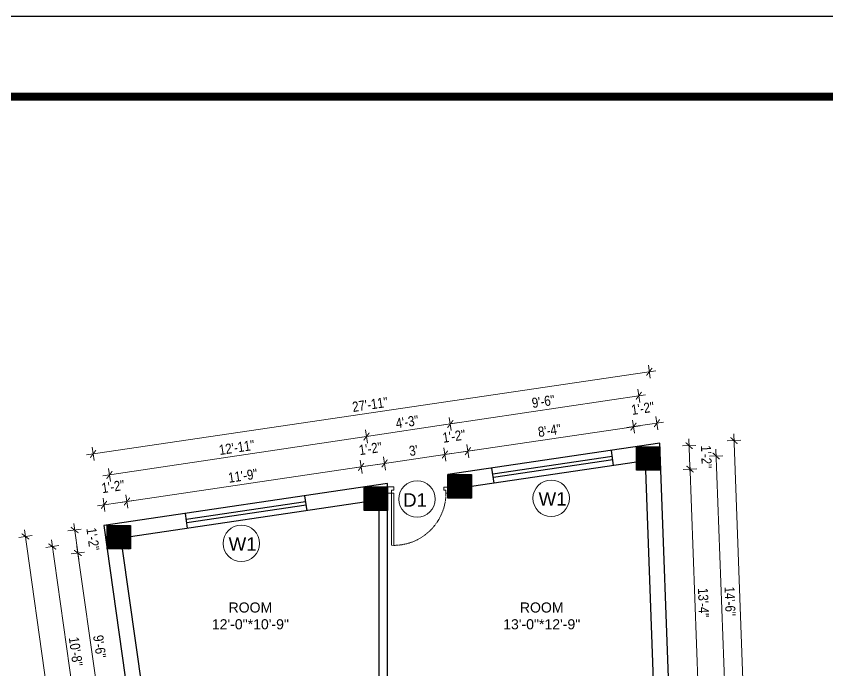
# Model space of a CAD drawing. Header units: inches. Extents: x -5000150 to -4996975, y -3262045 to -3259800.
# Drawn here: x -4999451.9 to -4998967.9, y -3260190.3 to -3259799.8 of the extents above; entities that cross this region are included whole.
import ezdxf

# ---------------------------------------------------------------- set-up
doc = ezdxf.new("R2010")
doc.units = ezdxf.units.IN
doc.header["$LTSCALE"] = 2
doc.header["$MEASUREMENT"] = 0
doc.header["$PDMODE"] = 34
doc.linetypes.add('HIDDEN', pattern=[0.375, 0.25, -0.125])
doc.layers.get('0').update_dxf_attribs({"linetype": 'CONTINUOUS'})
doc.layers.get('DEFPOINTS').update_dxf_attribs({"color": 141, "linetype": 'CONTINUOUS'})
doc.layers.add('A-Hatch', color=7, linetype='CONTINUOUS')
for name, color, linetype, lineweight in [('Annotate-Lite.w', 177, 'CONTINUOUS', 9), ('DIM 1-100', 4, 'CONTINUOUS', 13), ('Door-Window.w', 4, 'CONTINUOUS', 15), ('TEXT', 181, 'CONTINUOUS', 25)]:
    doc.layers.add(name, color=color, linetype=linetype, lineweight=lineweight)
doc.styles.add('arial.', font='arial.ttf')
doc.styles.add('gaurav', font='arial.ttf')
doc.styles.get("Standard").update_dxf_attribs({"font": 'ARIALN.TTF'})
doc.dimstyles.new('1 by 96', dxfattribs={"dimtxt": 6, "dimasz": 4, "dimexe": 4, "dimexo": 4, "dimgap": 2, "dimtad": 1, "dimdec": 0, "dimzin": 0, "dimdsep": 46, "dimlunit": 4, "dimtxsty": 'Standard', "dimblk": 'ARCHTICK', "dimcen": 0, "dimdle": 4, "dimadec": 0, "dimazin": 0, "dimtfac": 1, "dimtdec": 0, "dimtix": 1, "dimtofl": 0, "dimtmove": 1, "dimatfit": 3, "dimldrblk": 'ARCHTICK', "dimfxl": 4, "dimfxlon": 1, "dimtolj": 1, "dimtzin": 0, "dimlwd": -1, "dimlwe": -1, "dimarcsym": 0})

# ---------------------------------------------------------------- blocks, each defined once
blk = doc.blocks.new('3-0')
at = {"ltscale": 3}
for p, q in [((11063.05, 10097.68), (11065.97, 10099.9)), ((11065.97, 10099.9), (11066.71, 10098.92)), ((11063.05, 10097.68), (11064.53, 10095.73)), ((11065.99, 10096.84), (11064.53, 10095.73)), ((11065.25, 10097.81), (11066.71, 10098.92)), ((11065.99, 10096.84), (11065.25, 10097.81)), ((11085.5, 10074.13), (11110.32, 10092.96)), ((11086.24, 10073.15), (11111.05, 10091.97)), ((11111.05, 10091.97), (11110.32, 10092.96)), ((11084.04, 10073.02), (11082.57, 10071.91)), ((11082.57, 10071.91), (11084.79, 10068.98)), ((11084.04, 10073.02), (11084.78, 10072.04)), ((11084.78, 10072.04), (11086.24, 10073.15)), ((11084.79, 10068.98), (11087.72, 10071.2)), ((11086.24, 10073.15), (11085.5, 10074.13)), ((11087.72, 10071.2), (11086.24, 10073.15))]:
    blk.add_line(p, q, dxfattribs=at)
at = {"layer": 'Door-Window.w', "color": 9, "linetype": 'HIDDEN', "lineweight": 18}
blk.add_arc((11085.5, 10074.13), 31.16, 37.1906, 127.1465, dxfattribs=at)
blk = doc.blocks.new('_ArchTick')
at = {"color": 0, "linetype": 'ByBlock', "const_width": 0.15}
blk.add_lwpolyline([(-0.5, -0.5), (0.5, 0.5)], dxfattribs=at)
blk = doc.blocks.new('*D1656')
at = {"layer": 'DEFPOINTS', "color": 0, "ltscale": 0.5, "transparency": 16777216}
for p in [(-4999397.75, -3260117.56), (-4999415.15, -3260120.01), (-4999379.9, -3260230.3)]:
    blk.add_point(p, dxfattribs=at)
at = {"layer": 'DIM 1-100', "color": 0, "ltscale": 0.5, "transparency": 16777216}
for p, q in [((-4999398.67, -3260236.99), (-4999415.71, -3260116.05)), ((-4999411.19, -3260119.45), (-4999419.11, -3260120.57)), ((-4999395.27, -3260232.47), (-4999403.19, -3260233.59))]:
    blk.add_line(p, q, dxfattribs=at)
at = {"layer": 'DIM 1-100', "color": 0, "ltscale": 0.5, "transparency": 16777216, "xscale": 4, "yscale": 4, "zscale": 4}
for p, rotation in [((-4999415.15, -3260120.01), 98.01894551890366), ((-4999399.23, -3260233.03), 278.0189455189036)]:
    blk.add_blockref('_ArchTick', p, dxfattribs=dict(at, rotation=rotation))
at = {"layer": 'DIM 1-100', "color": 0, "ltscale": 0.5, "transparency": 16777216, "insert": (-4999402.18, -3260175.81), "char_height": 6, "attachment_point": 5, "rotation": 278.0189}
blk.add_mtext('\\A1;9\'-6"', dxfattribs=at)
blk = doc.blocks.new('*D1657')
at = {"layer": 'DEFPOINTS', "color": 0, "ltscale": 0.5, "transparency": 16777216}
for p in [(-4999417.09, -3260106.28), (-4999397.75, -3260103.56), (-4999397.75, -3260117.56)]:
    blk.add_point(p, dxfattribs=at)
at = {"layer": 'DIM 1-100', "color": 0, "ltscale": 0.5, "transparency": 16777216}
for p, q in [((-4999414.59, -3260123.97), (-4999417.64, -3260102.32)), ((-4999413.13, -3260105.73), (-4999421.05, -3260106.84)), ((-4999411.19, -3260119.45), (-4999419.11, -3260120.57))]:
    blk.add_line(p, q, dxfattribs=at)
at = {"layer": 'DIM 1-100', "color": 0, "ltscale": 0.5, "transparency": 16777216, "xscale": 4, "yscale": 4, "zscale": 4}
for p, rotation in [((-4999417.09, -3260106.28), 98.01894551890366), ((-4999415.15, -3260120.01), 278.0189455189036)]:
    blk.add_blockref('_ArchTick', p, dxfattribs=dict(at, rotation=rotation))
at = {"layer": 'DIM 1-100', "color": 0, "ltscale": 0.5, "transparency": 16777216, "insert": (-4999406.19, -3260111.75), "char_height": 6, "attachment_point": 5, "rotation": 278.0189}
blk.add_mtext('\\A1;1\'-2"', dxfattribs=at)
blk = doc.blocks.new('*D1666')
at = {"layer": 'DEFPOINTS', "color": 0, "ltscale": 0.5, "transparency": 16777216}
for p in [(-4999390.75, -3260110.56), (-4999430.38, -3260116.14), (-4999372.9, -3260237.3)]:
    blk.add_point(p, dxfattribs=at)
at = {"layer": 'DIM 1-100', "color": 0, "ltscale": 0.5, "transparency": 16777216}
for p, q in [((-4999411.97, -3260246.85), (-4999430.94, -3260112.18)), ((-4999426.42, -3260115.59), (-4999434.34, -3260116.7)), ((-4999408.57, -3260242.33), (-4999416.49, -3260243.44))]:
    blk.add_line(p, q, dxfattribs=at)
at = {"layer": 'DIM 1-100', "color": 0, "ltscale": 0.5, "transparency": 16777216, "xscale": 4, "yscale": 4, "zscale": 4}
for p, rotation in [((-4999430.38, -3260116.14), 98.01894551879843), ((-4999412.53, -3260242.89), 278.0189455187984)]:
    blk.add_blockref('_ArchTick', p, dxfattribs=dict(at, rotation=rotation))
at = {"layer": 'DIM 1-100', "color": 0, "ltscale": 0.5, "transparency": 16777216, "insert": (-4999416.44, -3260178.81), "char_height": 6, "attachment_point": 5, "rotation": 278.0189}
blk.add_mtext('\\A1;10\'-8"', dxfattribs=at)
blk = doc.blocks.new('*D1667')
at = {"layer": 'DEFPOINTS', "color": 0, "ltscale": 0.5, "transparency": 16777216}
for p in [(-4999399.73, -3260103.56), (-4999359.68, -3260387.8), (-4999406.35, -3260394.38)]:
    blk.add_point(p, dxfattribs=at)
at = {"layer": 'DIM 1-100', "color": 0, "ltscale": 0.5, "transparency": 16777216}
for p, q in [((-4999446.96, -3260106.17), (-4999405.8, -3260398.34)), ((-4999442.44, -3260109.58), (-4999450.36, -3260110.69)), ((-4999402.39, -3260393.82), (-4999410.32, -3260394.94))]:
    blk.add_line(p, q, dxfattribs=at)
at = {"layer": 'DIM 1-100', "color": 0, "ltscale": 0.5, "transparency": 16777216, "xscale": 4, "yscale": 4, "zscale": 4}
for p, rotation in [((-4999446.4, -3260110.14), 98.01894551889016), ((-4999406.35, -3260394.38), 278.0189455188902)]:
    blk.add_blockref('_ArchTick', p, dxfattribs=dict(at, rotation=rotation))
at = {"layer": 'DIM 1-100', "color": 0, "ltscale": 0.5, "transparency": 16777216, "insert": (-4999421.36, -3260251.55), "char_height": 6, "attachment_point": 5, "rotation": 278.0189}
blk.add_mtext('\\A1;23\'-11"', dxfattribs=at)
blk = doc.blocks.new('*D1651')
at = {"layer": 'DEFPOINTS', "color": 0, "ltscale": 0.5, "transparency": 16777216}
for p in [(-4999068.01, -3260070.62), (-4999050.04, -3260069.96), (-4999061.52, -3260230.3)]:
    blk.add_point(p, dxfattribs=at)
at = {"layer": 'DIM 1-100', "color": 0, "ltscale": 0.5, "transparency": 16777216}
for p, q in [((-4999044, -3260233.66), (-4999050.19, -3260065.96)), ((-4999054.04, -3260070.11), (-4999046.05, -3260069.81)), ((-4999048.15, -3260229.81), (-4999040.15, -3260229.51))]:
    blk.add_line(p, q, dxfattribs=at)
at = {"layer": 'DIM 1-100', "color": 0, "ltscale": 0.5, "transparency": 16777216, "xscale": 4, "yscale": 4, "zscale": 4}
for p, rotation in [((-4999050.04, -3260069.96), 92.11435361990641), ((-4999044.15, -3260229.66), 272.1143536199064)]:
    blk.add_blockref('_ArchTick', p, dxfattribs=dict(at, rotation=rotation))
at = {"layer": 'DIM 1-100', "color": 0, "ltscale": 0.5, "transparency": 16777216, "insert": (-4999042.04, -3260149.62), "char_height": 6, "attachment_point": 5, "rotation": 272.1144}
blk.add_mtext('\\A1;13\'-4"', dxfattribs=at)
blk = doc.blocks.new('*D1652')
at = {"layer": 'DEFPOINTS', "color": 0, "ltscale": 0.5, "transparency": 16777216}
for p in [(-4999068.01, -3260056.62), (-4999050.56, -3260055.98), (-4999068.01, -3260070.62)]:
    blk.add_point(p, dxfattribs=at)
at = {"layer": 'DIM 1-100', "color": 0, "ltscale": 0.5, "transparency": 16777216}
for p, q in [((-4999049.9, -3260073.96), (-4999050.71, -3260051.98)), ((-4999054.56, -3260056.13), (-4999046.56, -3260055.83)), ((-4999054.04, -3260070.11), (-4999046.05, -3260069.81))]:
    blk.add_line(p, q, dxfattribs=at)
at = {"layer": 'DIM 1-100', "color": 0, "ltscale": 0.5, "transparency": 16777216, "xscale": 4, "yscale": 4, "zscale": 4}
for p, rotation in [((-4999050.56, -3260055.98), 92.11435361990641), ((-4999050.04, -3260069.96), 272.1143536199064)]:
    blk.add_blockref('_ArchTick', p, dxfattribs=dict(at, rotation=rotation))
at = {"layer": 'DIM 1-100', "color": 0, "ltscale": 0.5, "transparency": 16777216, "insert": (-4999040.29, -3260062.6), "char_height": 6, "attachment_point": 5, "rotation": 272.1144}
blk.add_mtext('\\A1;1\'-2"', dxfattribs=at)
blk = doc.blocks.new('*D1654')
at = {"layer": 'DEFPOINTS', "color": 0, "ltscale": 0.5, "transparency": 16777216}
for p in [(-4999075.01, -3260063.62), (-4999034.46, -3260062.13), (-4999068.52, -3260237.3)]:
    blk.add_point(p, dxfattribs=at)
at = {"layer": 'DIM 1-100', "color": 0, "ltscale": 0.5, "transparency": 16777216}
for p, q in [((-4999027.9, -3260239.81), (-4999034.61, -3260058.13)), ((-4999038.46, -3260062.27), (-4999030.46, -3260061.98)), ((-4999032.05, -3260235.96), (-4999024.05, -3260235.66))]:
    blk.add_line(p, q, dxfattribs=at)
at = {"layer": 'DIM 1-100', "color": 0, "ltscale": 0.5, "transparency": 16777216, "xscale": 4, "yscale": 4, "zscale": 4}
for p, rotation in [((-4999034.46, -3260062.13), 92.11435361969787), ((-4999028.05, -3260235.81), 272.1143536196979)]:
    blk.add_blockref('_ArchTick', p, dxfattribs=dict(at, rotation=rotation))
at = {"layer": 'DIM 1-100', "color": 0, "ltscale": 0.5, "transparency": 16777216, "insert": (-4999026.2, -3260148.78), "char_height": 6, "attachment_point": 5, "rotation": 272.1144}
blk.add_mtext('\\A1;14\'-6"', dxfattribs=at)
blk = doc.blocks.new('*D1639')
at = {"layer": 'DEFPOINTS', "color": 0, "ltscale": 0.5, "transparency": 16777216}
for p in [(-4999068.01, -3260054.55), (-4999023.83, -3260052.92), (-4999055.7, -3260387.8)]:
    blk.add_point(p, dxfattribs=at)
at = {"layer": 'DIM 1-100', "color": 0, "ltscale": 0.5, "transparency": 16777216}
for p, q in [((-4999011.38, -3260390.17), (-4999023.98, -3260048.93)), ((-4999027.83, -3260053.07), (-4999019.83, -3260052.78)), ((-4999015.53, -3260386.32), (-4999007.53, -3260386.03))]:
    blk.add_line(p, q, dxfattribs=at)
at = {"layer": 'DIM 1-100', "color": 0, "ltscale": 0.5, "transparency": 16777216, "xscale": 4, "yscale": 4, "zscale": 4}
for p, rotation in [((-4999023.83, -3260052.92), 92.11435361988767), ((-4999011.53, -3260386.17), 272.1143536198877)]:
    blk.add_blockref('_ArchTick', p, dxfattribs=dict(at, rotation=rotation))
at = {"layer": 'DIM 1-100', "color": 0, "ltscale": 0.5, "transparency": 16777216, "insert": (-4999012.62, -3260219.36), "char_height": 6, "attachment_point": 5, "rotation": 272.1144}
blk.add_mtext('\\A1;27\'-9"', dxfattribs=at)
blk = doc.blocks.new('*D1640')
at = {"layer": 'DEFPOINTS', "color": 0, "ltscale": 0.5, "transparency": 16777216}
for p in [(-4999246.22, -3260068.65), (-4999244.45, -3260080.62), (-4999383.75, -3260103.56)]:
    blk.add_point(p, dxfattribs=at)
at = {"layer": 'DIM 1-100', "color": 0, "ltscale": 0.5, "transparency": 16777216}
for p, q in [((-4999389.82, -3260089.86), (-4999242.26, -3260068.06)), ((-4999245.63, -3260072.6), (-4999246.8, -3260064.69)), ((-4999385.28, -3260093.24), (-4999386.45, -3260085.32))]:
    blk.add_line(p, q, dxfattribs=at)
at = {"layer": 'DIM 1-100', "color": 0, "ltscale": 0.5, "transparency": 16777216, "xscale": 4, "yscale": 4, "zscale": 4}
for p, rotation in [((-4999246.22, -3260068.65), 8.403880657175277), ((-4999385.86, -3260089.28), 188.4038806571753)]:
    blk.add_blockref('_ArchTick', p, dxfattribs=dict(at, rotation=rotation))
at = {"layer": 'DIM 1-100', "color": 0, "ltscale": 0.5, "transparency": 16777216, "insert": (-4999316.78, -3260073.95), "char_height": 6, "attachment_point": 5, "rotation": 8.4039}
blk.add_mtext('\\A1;11\'-9"', dxfattribs=at)
blk = doc.blocks.new('*D1641')
at = {"layer": 'DEFPOINTS', "color": 0, "ltscale": 0.5, "transparency": 16777216}
for p in [(-4999232.22, -3260066.58), (-4999230.45, -3260078.55), (-4999244.45, -3260080.62)]:
    blk.add_point(p, dxfattribs=at)
at = {"layer": 'DIM 1-100', "color": 0, "ltscale": 0.5, "transparency": 16777216}
for p, q in [((-4999231.63, -3260070.54), (-4999232.8, -3260062.62)), ((-4999250.17, -3260069.23), (-4999228.26, -3260065.99)), ((-4999245.63, -3260072.6), (-4999246.8, -3260064.69))]:
    blk.add_line(p, q, dxfattribs=at)
at = {"layer": 'DIM 1-100', "color": 0, "ltscale": 0.5, "transparency": 16777216, "xscale": 4, "yscale": 4, "zscale": 4}
for p, rotation in [((-4999232.22, -3260066.58), 8.403880657175277), ((-4999246.22, -3260068.65), 188.4038806571753)]:
    blk.add_blockref('_ArchTick', p, dxfattribs=dict(at, rotation=rotation))
at = {"layer": 'DIM 1-100', "color": 0, "ltscale": 0.5, "transparency": 16777216, "insert": (-4999240.68, -3260057.7), "char_height": 6, "attachment_point": 5, "rotation": 8.4039}
blk.add_mtext('\\A1;1\'-2"', dxfattribs=at)
blk = doc.blocks.new('*D1642')
at = {"layer": 'DEFPOINTS', "color": 0, "ltscale": 0.5, "transparency": 16777216}
for p in [(-4999196.22, -3260061.26), (-4999194.45, -3260073.23), (-4999230.45, -3260078.55)]:
    blk.add_point(p, dxfattribs=at)
at = {"layer": 'DIM 1-100', "color": 0, "ltscale": 0.5, "transparency": 16777216}
for p, q in [((-4999195.63, -3260065.22), (-4999196.8, -3260057.3)), ((-4999236.17, -3260067.16), (-4999192.26, -3260060.68)), ((-4999231.63, -3260070.54), (-4999232.8, -3260062.62))]:
    blk.add_line(p, q, dxfattribs=at)
at = {"layer": 'DIM 1-100', "color": 0, "ltscale": 0.5, "transparency": 16777216, "xscale": 4, "yscale": 4, "zscale": 4}
for p, rotation in [((-4999196.22, -3260061.26), 8.403880657175277), ((-4999232.22, -3260066.58), 188.4038806571753)]:
    blk.add_blockref('_ArchTick', p, dxfattribs=dict(at, rotation=rotation))
at = {"layer": 'DIM 1-100', "color": 0, "ltscale": 0.5, "transparency": 16777216, "insert": (-4999214.96, -3260058.91), "char_height": 6, "attachment_point": 5, "rotation": 8.4039}
blk.add_mtext("\\A1;3'", dxfattribs=at)
blk = doc.blocks.new('*D1643')
at = {"layer": 'DEFPOINTS', "color": 0, "ltscale": 0.5, "transparency": 16777216}
for p in [(-4999182.52, -3260059.24), (-4999194.45, -3260073.23), (-4999180.45, -3260073.23)]:
    blk.add_point(p, dxfattribs=at)
at = {"layer": 'DIM 1-100', "color": 0, "ltscale": 0.5, "transparency": 16777216}
for p, q in [((-4999200.17, -3260061.85), (-4999178.56, -3260058.65)), ((-4999195.63, -3260065.22), (-4999196.8, -3260057.3)), ((-4999181.93, -3260063.19), (-4999183.1, -3260055.28))]:
    blk.add_line(p, q, dxfattribs=at)
at = {"layer": 'DIM 1-100', "color": 0, "ltscale": 0.5, "transparency": 16777216, "xscale": 4, "yscale": 4, "zscale": 4}
for p, rotation in [((-4999196.22, -3260061.26), 188.4038806571753), ((-4999182.52, -3260059.24), 8.403880657175277)]:
    blk.add_blockref('_ArchTick', p, dxfattribs=dict(at, rotation=rotation))
at = {"layer": 'DIM 1-100', "color": 0, "ltscale": 0.5, "transparency": 16777216, "insert": (-4999190.83, -3260050.33), "char_height": 6, "attachment_point": 5, "rotation": 8.4039}
blk.add_mtext('\\A1;1\'-2"', dxfattribs=at)
blk = doc.blocks.new('*D1644')
at = {"layer": 'DEFPOINTS', "color": 0, "ltscale": 0.5, "transparency": 16777216}
for p in [(-4999083.78, -3260044.65), (-4999082.01, -3260056.62), (-4999180.45, -3260073.23)]:
    blk.add_point(p, dxfattribs=at)
at = {"layer": 'DIM 1-100', "color": 0, "ltscale": 0.5, "transparency": 16777216}
for p, q in [((-4999186.47, -3260059.82), (-4999079.82, -3260044.06)), ((-4999083.19, -3260048.61), (-4999084.36, -3260040.69)), ((-4999181.93, -3260063.19), (-4999183.1, -3260055.28))]:
    blk.add_line(p, q, dxfattribs=at)
at = {"layer": 'DIM 1-100', "color": 0, "ltscale": 0.5, "transparency": 16777216, "xscale": 4, "yscale": 4, "zscale": 4}
for p, rotation in [((-4999083.78, -3260044.65), 8.403880657175277), ((-4999182.52, -3260059.24), 188.4038806571753)]:
    blk.add_blockref('_ArchTick', p, dxfattribs=dict(at, rotation=rotation))
at = {"layer": 'DIM 1-100', "color": 0, "ltscale": 0.5, "transparency": 16777216, "insert": (-4999133.89, -3260046.93), "char_height": 6, "attachment_point": 5, "rotation": 8.4039}
blk.add_mtext('\\A1;8\'-4"', dxfattribs=at)
blk = doc.blocks.new('*D1645')
at = {"layer": 'DEFPOINTS', "color": 0, "ltscale": 0.5, "transparency": 16777216}
for p in [(-4999069.78, -3260042.58), (-4999068.01, -3260054.55), (-4999082.01, -3260056.62)]:
    blk.add_point(p, dxfattribs=at)
at = {"layer": 'DIM 1-100', "color": 0, "ltscale": 0.5, "transparency": 16777216}
for p, q in [((-4999069.19, -3260046.54), (-4999070.36, -3260038.62)), ((-4999087.73, -3260045.23), (-4999065.82, -3260042)), ((-4999083.19, -3260048.61), (-4999084.36, -3260040.69))]:
    blk.add_line(p, q, dxfattribs=at)
at = {"layer": 'DIM 1-100', "color": 0, "ltscale": 0.5, "transparency": 16777216, "xscale": 4, "yscale": 4, "zscale": 4}
for p, rotation in [((-4999069.78, -3260042.58), 8.403880657175277), ((-4999083.78, -3260044.65), 188.4038806571753)]:
    blk.add_blockref('_ArchTick', p, dxfattribs=dict(at, rotation=rotation))
at = {"layer": 'DIM 1-100', "color": 0, "ltscale": 0.5, "transparency": 16777216, "insert": (-4999078.24, -3260033.7), "char_height": 6, "attachment_point": 5, "rotation": 8.4039}
blk.add_mtext('\\A1;1\'-2"', dxfattribs=at)
blk = doc.blocks.new('*D1646')
at = {"layer": 'DEFPOINTS', "color": 0, "ltscale": 0.5, "transparency": 16777216}
for p in [(-4999399.57, -3260091.3), (-4999397.75, -3260103.56), (-4999383.75, -3260103.56)]:
    blk.add_point(p, dxfattribs=at)
at = {"layer": 'DIM 1-100', "color": 0, "ltscale": 0.5, "transparency": 16777216}
for p, q in [((-4999398.98, -3260095.26), (-4999400.15, -3260087.35)), ((-4999385.28, -3260093.24), (-4999386.45, -3260085.32)), ((-4999381.91, -3260088.69), (-4999403.52, -3260091.89))]:
    blk.add_line(p, q, dxfattribs=at)
at = {"layer": 'DIM 1-100', "color": 0, "ltscale": 0.5, "transparency": 16777216, "xscale": 4, "yscale": 4, "zscale": 4}
for p, rotation in [((-4999385.86, -3260089.28), 8.403880657175238), ((-4999399.57, -3260091.3), 188.4038806571753)]:
    blk.add_blockref('_ArchTick', p, dxfattribs=dict(at, rotation=rotation))
at = {"layer": 'DIM 1-100', "color": 0, "ltscale": 0.5, "transparency": 16777216, "insert": (-4999394.18, -3260080.37), "char_height": 6, "attachment_point": 5, "rotation": 8.4039}
blk.add_mtext('\\A1;1\'-2"', dxfattribs=at)
blk = doc.blocks.new('*D1647')
at = {"layer": 'DEFPOINTS', "color": 0, "ltscale": 0.5, "transparency": 16777216}
for p in [(-4999396.31, -3260073.45), (-4999237.45, -3260087.62), (-4999390.75, -3260110.56)]:
    blk.add_point(p, dxfattribs=at)
at = {"layer": 'DIM 1-100', "color": 0, "ltscale": 0.5, "transparency": 16777216}
for p, q in [((-4999242.41, -3260054.47), (-4999243.59, -3260046.56)), ((-4999239.04, -3260049.92), (-4999400.26, -3260074.05)), ((-4999395.71, -3260077.41), (-4999396.9, -3260069.5))]:
    blk.add_line(p, q, dxfattribs=at)
at = {"layer": 'DIM 1-100', "color": 0, "ltscale": 0.5, "transparency": 16777216, "xscale": 4, "yscale": 4, "zscale": 4}
for p, rotation in [((-4999243, -3260050.51), 8.510423086332324), ((-4999396.31, -3260073.45), 188.5104230863323)]:
    blk.add_blockref('_ArchTick', p, dxfattribs=dict(at, rotation=rotation))
at = {"layer": 'DIM 1-100', "color": 0, "ltscale": 0.5, "transparency": 16777216, "insert": (-4999320.39, -3260057.03), "char_height": 6, "attachment_point": 5, "rotation": 8.5104}
blk.add_mtext('\\A1;12\'-11"', dxfattribs=at)
blk = doc.blocks.new('*D1671')
at = {"layer": 'DEFPOINTS', "color": 0, "ltscale": 0.5, "transparency": 16777216}
for p in [(-4999193.01, -3260043.03), (-4999187.45, -3260080.23), (-4999237.45, -3260087.62)]:
    blk.add_point(p, dxfattribs=at)
at = {"layer": 'DIM 1-100', "color": 0, "ltscale": 0.5, "transparency": 16777216}
for p, q in [((-4999192.42, -3260046.99), (-4999193.61, -3260039.08)), ((-4999246.96, -3260051.11), (-4999189.06, -3260042.44)), ((-4999242.41, -3260054.47), (-4999243.59, -3260046.56))]:
    blk.add_line(p, q, dxfattribs=at)
at = {"layer": 'DIM 1-100', "color": 0, "ltscale": 0.5, "transparency": 16777216, "xscale": 4, "yscale": 4, "zscale": 4}
for p, rotation in [((-4999193.01, -3260043.03), 8.510423086343483), ((-4999243, -3260050.51), 188.5104230863435)]:
    blk.add_blockref('_ArchTick', p, dxfattribs=dict(at, rotation=rotation))
at = {"layer": 'DIM 1-100', "color": 0, "ltscale": 0.5, "transparency": 16777216, "insert": (-4999218.76, -3260041.77), "char_height": 6, "attachment_point": 5, "rotation": 8.5104}
blk.add_mtext('\\A1;4\'-3"', dxfattribs=at)
blk = doc.blocks.new('*D1672')
at = {"layer": 'DEFPOINTS', "color": 0, "ltscale": 0.5, "transparency": 16777216}
for p in [(-4999080.6, -3260026.21), (-4999075.01, -3260063.62), (-4999187.45, -3260080.23)]:
    blk.add_point(p, dxfattribs=at)
at = {"layer": 'DIM 1-100', "color": 0, "ltscale": 0.5, "transparency": 16777216}
for p, q in [((-4999196.97, -3260043.63), (-4999076.65, -3260025.62)), ((-4999080.01, -3260030.17), (-4999081.2, -3260022.26)), ((-4999192.42, -3260046.99), (-4999193.61, -3260039.08))]:
    blk.add_line(p, q, dxfattribs=at)
at = {"layer": 'DIM 1-100', "color": 0, "ltscale": 0.5, "transparency": 16777216, "xscale": 4, "yscale": 4, "zscale": 4}
for p, rotation in [((-4999080.6, -3260026.21), 8.510423086343483), ((-4999193.01, -3260043.03), 188.5104230863435)]:
    blk.add_blockref('_ArchTick', p, dxfattribs=dict(at, rotation=rotation))
at = {"layer": 'DIM 1-100', "color": 0, "ltscale": 0.5, "transparency": 16777216, "insert": (-4999137.56, -3260029.62), "char_height": 6, "attachment_point": 5, "rotation": 8.5104}
blk.add_mtext('\\A1;9\'-6"', dxfattribs=at)
blk = doc.blocks.new('*D1708')
at = {"layer": 'DEFPOINTS', "color": 0, "ltscale": 0.5, "transparency": 16777216}
for p in [(-4999068.01, -3260054.55), (-4999406.03, -3260060.86), (-4999399.73, -3260103.56)]:
    blk.add_point(p, dxfattribs=at)
at = {"layer": 'DIM 1-100', "color": 0, "ltscale": 0.5, "transparency": 16777216}
for p, q in [((-4999073.73, -3260015.81), (-4999074.9, -3260007.9)), ((-4999070.36, -3260011.27), (-4999409.99, -3260061.45)), ((-4999405.45, -3260064.82), (-4999406.62, -3260056.91))]:
    blk.add_line(p, q, dxfattribs=at)
at = {"layer": 'DIM 1-100', "color": 0, "ltscale": 0.5, "transparency": 16777216, "xscale": 4, "yscale": 4, "zscale": 4}
for p, rotation in [((-4999074.31, -3260011.86), 8.403880655919362), ((-4999406.03, -3260060.86), 188.4038806559193)]:
    blk.add_blockref('_ArchTick', p, dxfattribs=dict(at, rotation=rotation))
at = {"layer": 'DIM 1-100', "color": 0, "ltscale": 0.5, "transparency": 16777216, "insert": (-4999240.91, -3260031.4), "char_height": 6, "attachment_point": 5, "rotation": 8.4039}
blk.add_mtext('\\A1;27\'-11"', dxfattribs=at)

msp = doc.modelspace()

# ---------------------------------------------------------------- hatches: boundary and pattern name
at = {"layer": 'A-Hatch', "ltscale": 0.5}
h = msp.add_hatch(dxfattribs=at)
h.set_pattern_fill('ANSI31', color=256)
h.set_pattern_definition([(45, (92350.70702, -1651.15118), (-0.0883883476483, 0.0883883476483), [])])
h.paths.add_polyline_path([(-4999068.01, -3260056.62), (-4999082.01, -3260056.62), (-4999082.01, -3260070.62), (-4999068.01, -3260070.62)])
h = msp.add_hatch(dxfattribs=at)
h.set_pattern_fill('ANSI31', color=256)
h.set_pattern_definition([(45, (92238.266, -1667.76281), (-0.0883883476483, 0.0883883476483), [])])
h.paths.add_polyline_path([(-4999180.45, -3260073.23), (-4999194.45, -3260073.23), (-4999194.45, -3260087.23), (-4999180.45, -3260087.23)])
h = msp.add_hatch(dxfattribs=at)
h.set_pattern_fill('ANSI31', color=256)
h.set_pattern_definition([(45, (92188.266, -1675.14963), (-0.0883883476483, 0.0883883476483), [])])
h.paths.add_polyline_path([(-4999230.45, -3260080.62), (-4999244.45, -3260080.62), (-4999244.45, -3260094.62), (-4999230.45, -3260094.62)])
h = msp.add_hatch(dxfattribs=at)
h.set_pattern_fill('ANSI31', color=256)
h.set_pattern_definition([(45, (92034.959, -1698.09003), (-0.0883883476483, 0.0883883476483), [])])
h.paths.add_polyline_path([(-4999383.75, -3260103.56), (-4999397.75, -3260103.56), (-4999397.75, -3260117.56), (-4999383.75, -3260117.56)])

# ---------------------------------------------------------------- linework, layer by layer
at = {"ltscale": 0.5}
for p, q in [((-4999095.61, -3260067.73), (-4999096.93, -3260058.83)), ((-4999167.64, -3260072.81), (-4999096.42, -3260062.29)), ((-4999167.35, -3260074.79), (-4999096.12, -3260064.27)), ((-4999082.01, -3260065.72), (-4999180.45, -3260080.26)), ((-4999166.84, -3260078.25), (-4999168.16, -3260069.35)), ((-4999070.52, -3260230.3), (-4999076.42, -3260070.62)), ((-4999230.45, -3260080.62), (-4999230.45, -3260078.55)), ((-4999278.49, -3260094.75), (-4999279.8, -3260085.84)), ((-4999230.45, -3260234.8), (-4999230.45, -3260087.85)), ((-4999244.45, -3260089.72), (-4999383.75, -3260110.3)), ((-4999350.52, -3260099.83), (-4999279.29, -3260089.31)), ((-4999350.23, -3260101.81), (-4999279, -3260091.28)), ((-4999349.71, -3260105.27), (-4999351.03, -3260096.37)), ((-4999235.45, -3260230.3), (-4999235.45, -3260094.62)), ((-4999388.67, -3260117.56), (-4999372.78, -3260230.3))]:
    msp.add_line(p, q, dxfattribs=at)
msp.add_lwpolyline([(-5000149.75, -3262044.85), (-5000149.75, -3259799.81), (-4996974.94, -3259799.81), (-4996974.94, -3262044.85)], close=True)
at = {"const_width": 4.8}
msp.add_lwpolyline([(-4997022.94, -3261996.85), (-4997022.94, -3259847.81), (-5000005.75, -3259847.81), (-5000005.75, -3261996.85)], close=True, dxfattribs=at)
at = {"ltscale": 0.5}
for points in [[(-4999194.45, -3260387.8), (-4999055.7, -3260387.8), (-4999068.01, -3260054.55), (-4999194.45, -3260073.23)], [(-4999230.45, -3260078.55), (-4999399.73, -3260103.56), (-4999359.68, -3260387.8), (-4999345.68, -3260387.8)]]:
    msp.add_lwpolyline(points, dxfattribs=at)
for points in [[(-4999082.01, -3260056.62), (-4999068.01, -3260056.62), (-4999068.01, -3260070.62), (-4999082.01, -3260070.62)], [(-4999194.45, -3260073.23), (-4999180.45, -3260073.23), (-4999180.45, -3260087.23), (-4999194.45, -3260087.23)], [(-4999244.45, -3260080.62), (-4999230.45, -3260080.62), (-4999230.45, -3260094.62), (-4999244.45, -3260094.62)], [(-4999397.75, -3260103.56), (-4999383.75, -3260103.56), (-4999383.75, -3260117.56), (-4999397.75, -3260117.56)]]:
    msp.add_lwpolyline(points, close=True, dxfattribs=at)
at = {"layer": 'Annotate-Lite.w', "ltscale": 0.005}
for centre in [(-4999212.83, -3260087.81), (-4999132.86, -3260087.37), (-4999317.71, -3260114.29)]:
    msp.add_circle(centre, 10.86, dxfattribs=at)

# ---------------------------------------------------------------- block references
at = {"layer": 'Door-Window.w', "linetype": 'ByBlock', "xscale": 0.9997910039992908, "yscale": 0.9997910037636757, "zscale": 0.9997910039624013, "rotation": 232.8094047736232}
msp.add_blockref('3-0', (-5000551.01, -3245166.89), dxfattribs=at)

# ---------------------------------------------------------------- texts
at = {"layer": 'Annotate-Lite.w', "ltscale": 0.005, "char_height": 8, "style": 'gaurav'}
for s, insert, attachment_point in [('W1', (-4999140.41, -3260083.72), 1), ('D1', (-4999206.91, -3260092.37), 9), ('W1', (-4999325.26, -3260110.64), 1)]:
    msp.add_mtext_dynamic_manual_height_columns(s, width=8, gutter_width=100, heights=[0], dxfattribs=dict(at, insert=insert, attachment_point=attachment_point))
at = {"layer": 'TEXT', "lineweight": -2, "char_height": 6, "attachment_point": 5, "style": 'arial.'}
for s, insert in [('ROOM\\P12\'-0"*10\'-9"', (-4999312.26, -3260157.55)), ('ROOM\\P13\'-0"*12\'-9"', (-4999138.5, -3260157.55))]:
    msp.add_mtext_dynamic_manual_height_columns(s, width=45.7314, gutter_width=30, heights=[0], dxfattribs=dict(at, insert=insert))

# ---------------------------------------------------------------- dimensions: what is measured, and where the dimension line sits
at = {"layer": 'DIM 1-100', "ltscale": 0.5}
for p1, p2, distance, picture, middle in [((-4999068.01, -3260054.55), (-4999399.73, -3260103.56), -43.16, '*D1708', (-4999240.91, -3260031.4)), ((-4999237.45, -3260087.62), (-4999390.75, -3260110.56), -37.52, '*D1647', (-4999320.39, -3260057.03)), ((-4999055.7, -3260387.8), (-4999068.01, -3260054.55), -44.21, '*D1639', (-4999012.62, -3260219.36)), ((-4999399.73, -3260103.56), (-4999359.68, -3260387.8), -47.13, '*D1667', (-4999421.36, -3260251.55))]:
    dim = msp.add_aligned_dim(p1=p1, p2=p2, distance=distance, dimstyle='1 by 96', dxfattribs=at)
    dim.commit()
    dim.dimension.update_dxf_attribs({"geometry": picture, "text_midpoint": middle})
for base, p1, p2, angle, picture, middle in [((-4999080.6, -3260026.21), (-4999187.45, -3260080.23), (-4999075.01, -3260063.62), 8.5104, '*D1672', (-4999137.56, -3260029.62)), ((-4999193.01, -3260043.03), (-4999237.45, -3260087.62), (-4999187.45, -3260080.23), 8.5104, '*D1671', (-4999218.76, -3260041.77)), ((-4999083.78, -3260044.65), (-4999180.45, -3260073.23), (-4999082.01, -3260056.62), 188.4039, '*D1644', (-4999133.89, -3260046.93)), ((-4999196.22, -3260061.26), (-4999230.45, -3260078.55), (-4999194.45, -3260073.23), 188.4039, '*D1642', (-4999214.96, -3260058.91)), ((-4999034.46, -3260062.13), (-4999068.52, -3260237.3), (-4999075.01, -3260063.62), 272.1144, '*D1654', (-4999026.2, -3260148.78)), ((-4999246.22, -3260068.65), (-4999383.75, -3260103.56), (-4999244.45, -3260080.62), 188.4039, '*D1640', (-4999316.78, -3260073.95)), ((-4999050.04, -3260069.96), (-4999061.52, -3260230.3), (-4999068.01, -3260070.62), 272.1144, '*D1651', (-4999042.04, -3260149.62)), ((-4999430.38, -3260116.14), (-4999372.9, -3260237.3), (-4999390.75, -3260110.56), 278.0189, '*D1666', (-4999416.44, -3260178.81)), ((-4999415.15, -3260120.01), (-4999379.9, -3260230.3), (-4999397.75, -3260117.56), 278.0189, '*D1656', (-4999402.18, -3260175.81))]:
    dim = msp.add_linear_dim(base=base, p1=p1, p2=p2, angle=angle, dimstyle='1 by 96', dxfattribs=at)
    dim.commit()
    dim.dimension.update_dxf_attribs({"geometry": picture, "text_midpoint": middle})
for base, p1, p2, angle, picture, middle in [((-4999069.78, -3260042.58), (-4999082.01, -3260056.62), (-4999068.01, -3260054.55), 188.4039, '*D1645', (-4999077.51, -3260038.66)), ((-4999182.52, -3260059.24), (-4999194.45, -3260073.23), (-4999180.45, -3260073.23), 188.4039, '*D1643', (-4999190.1, -3260055.29)), ((-4999232.22, -3260066.58), (-4999244.45, -3260080.62), (-4999230.45, -3260078.55), 188.4039, '*D1641', (-4999239.95, -3260062.65)), ((-4999050.56, -3260055.98), (-4999068.01, -3260070.62), (-4999068.01, -3260056.62), 272.1144, '*D1652', (-4999045.29, -3260062.78)), ((-4999399.57, -3260091.3), (-4999383.75, -3260103.56), (-4999397.75, -3260103.56), 188.4039, '*D1646', (-4999393.45, -3260085.33)), ((-4999417.09, -3260106.28), (-4999397.75, -3260117.56), (-4999397.75, -3260103.56), 278.0189, '*D1657', (-4999411.16, -3260112.45))]:
    dim = msp.add_linear_dim(base=base, p1=p1, p2=p2, angle=angle, dimstyle='1 by 96', dxfattribs=at)
    dim.commit()
    dim.dimension.update_dxf_attribs({"geometry": picture, "text_midpoint": middle, "dimtype": 160})

doc.saveas('drawing.dxf')
